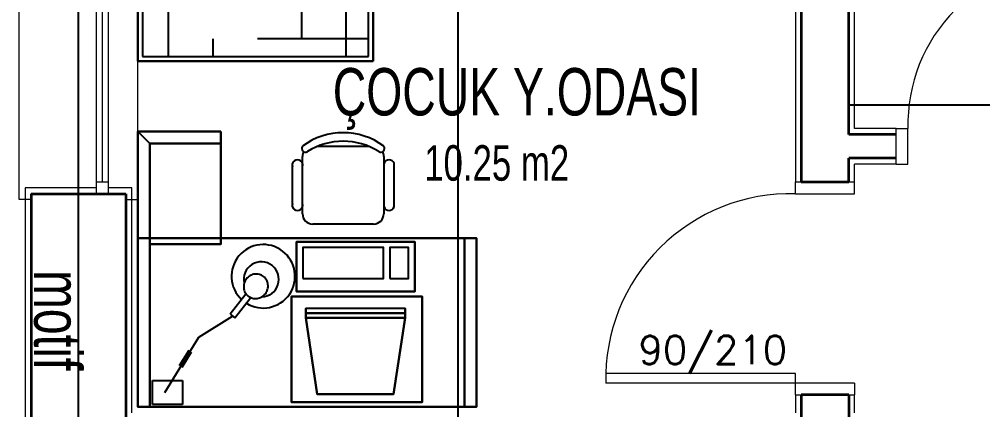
# Model space of a CAD drawing. Header units: inches. Extents: x -7543 to -822, y 102837 to 190349.
# Drawn here: x -830.0488 to -829.9675, y 102836.8892 to 102836.9222 of the extents above; entities that cross this region are included whole.
import ezdxf

# ---------------------------------------------------------------- set-up
doc = ezdxf.new("R2010")
doc.units = ezdxf.units.IN
doc.header["$MEASUREMENT"] = 0
doc.linetypes.add('DASHDOTX2', pattern=[2, 1, -0.5, 0, -0.5])
doc.layers.get('Defpoints').update_dxf_attribs({"lineweight": 25})
for name, color, linetype, lineweight in [('AKS', 1, 'Continuous', 25), ('SIVA', 150, 'Continuous', 15), ('YAZI', 7, 'Continuous', 25)]:
    doc.layers.add(name, color=color, linetype=linetype, lineweight=lineweight)
for name, color, linetype, lineweight, true_color in [('DUVAR', 7, 'Continuous', 35, 0xfc4642), ('KAPI', 7, 'Continuous', 18, 0xffb360), ('PENCERE', 7, 'Continuous', 18, 0xffb360), ('TEFRİŞ', 7, 'Continuous', 25, 0x78462c)]:
    doc.layers.add(name, color=color, linetype=linetype, lineweight=lineweight, true_color=true_color)
doc.styles.add('arıal', font='arial.ttf', dxfattribs={"width": 0.7})
doc.styles.add('TXTX', font='TXTX')

msp = doc.modelspace()

# ---------------------------------------------------------------- linework, layer by layer
at = {"layer": 'AKS', "linetype": 'DASHDOTX2', "ltscale": 10}
msp.add_line((-830.0118199212353, 102837.241780972), (-830.0118199212353, 102836.7293249838), dxfattribs=at)
at = {"layer": 'Defpoints', "color": 4}
for p, q in [((-830.0438199212354, 102836.8094307916), (-830.0438199212352, 102836.9644307916)), ((-829.9788199212353, 102836.9644307916), (-829.9788199212353, 102836.9149307916)), ((-829.9788199212353, 102836.9149307916), (-829.9588188869407, 102836.9149307916))]:
    msp.add_line(p, q, dxfattribs=at)
at = {"layer": 'DUVAR'}
for p, q in [((-829.9788199212353, 102836.9124307916), (-829.9788199212353, 102836.9644307916)), ((-829.9828199212353, 102836.9464307916), (-829.9828199212353, 102836.9084307916)), ((-829.9748199212353, 102836.9124307916), (-829.9788199212353, 102836.9124307916)), ((-829.9788199212353, 102836.9084307916), (-829.9788199212353, 102836.9104307916)), ((-829.9748199212353, 102836.9104307916), (-829.9788199212353, 102836.9104307916)), ((-829.9828199212353, 102836.9084307916), (-829.9788199212353, 102836.9084307916)), ((-830.0478199212353, 102836.9074307916), (-830.0478199212353, 102836.8864307916)), ((-830.0478199212353, 102836.9074307916), (-830.0398199212352, 102836.9074307916)), ((-830.0398199212352, 102836.9074307916), (-830.0398199212352, 102836.8884307916)), ((-829.9828199212353, 102836.8904307916), (-829.9828199212353, 102836.8884307916)), ((-829.9788199212353, 102836.8904307916), (-829.9828199212353, 102836.8904307916)), ((-829.9788199212353, 102836.8904307916), (-829.9788199212353, 102836.8884307916))]:
    msp.add_line(p, q, dxfattribs=at)
at = {"layer": 'KAPI'}
for p, q in [((-829.9748199212353, 102836.9129307916), (-829.9738199212352, 102836.9129307916)), ((-829.9748199212353, 102836.9099307916), (-829.9748199212353, 102836.9129307916)), ((-829.9738199212352, 102836.9099307916), (-829.9738199212352, 102836.9129307916)), ((-829.9748199212353, 102836.9099307916), (-829.9738199212352, 102836.9099307916)), ((-829.983319921235, 102836.9074307916), (-829.983319921235, 102836.9084307916)), ((-829.983319921235, 102836.9084307916), (-829.978319921235, 102836.9084307916)), ((-829.978319921235, 102836.9074307916), (-829.978319921235, 102836.9084307916)), ((-829.983319921235, 102836.9074307916), (-829.978319921235, 102836.9074307916)), ((-829.9833199212353, 102836.8922307916), (-829.9993199212353, 102836.8922307916)), ((-829.9833199212353, 102836.8914307916), (-829.9833199212353, 102836.8922307916)), ((-829.9833199212353, 102836.8914307916), (-829.9993199212353, 102836.8914307916)), ((-829.9783199212353, 102836.8914307916), (-829.9833199212353, 102836.8914307916)), ((-829.9833199212353, 102836.8904307916), (-829.9833199212353, 102836.8914307916)), ((-829.9783199212353, 102836.8914307916), (-829.9783199212353, 102836.8904307916)), ((-829.9833199212353, 102836.8904307916), (-829.9783199212353, 102836.8904307916))]:
    msp.add_line(p, q, dxfattribs=at)
for centre, radius, start, end in [((-829.9602199212353, 102836.9133307916), 0.01360588108133885, 88.31531567871036, 181.6846843657614), ((-829.9837199212353, 102836.8918307916), 0.01560512736251657, 88.53119928243851, 181.4688007862409)]:
    msp.add_arc(centre, radius, start, end, dxfattribs=at)
at = {"layer": 'PENCERE'}
for p, q in [((-830.0488199212352, 102836.9069307916), (-830.0488199212352, 102836.9439307916)), ((-830.0423199212353, 102836.9434307916), (-830.0423199212349, 102836.9074307916)), ((-830.0413199212353, 102836.9434307916), (-830.041319921235, 102836.9074307916)), ((-830.0388199212352, 102836.9069307916), (-830.0388199212352, 102836.9439307916)), ((-830.0418199212352, 102836.9249307916), (-830.041819921235, 102836.9084307916)), ((-830.0423199212349, 102836.9084307916), (-830.041319921235, 102836.9084307916)), ((-830.0478199212353, 102836.9069307916), (-830.0488199212352, 102836.9069307916)), ((-830.0398199212352, 102836.9069307916), (-830.0388199212352, 102836.9069307916))]:
    msp.add_line(p, q, dxfattribs=at)
at = {"layer": 'SIVA'}
for p, q in [((-829.9833199212353, 102836.9464307916), (-829.9833199212353, 102836.9084307916)), ((-829.9783199212353, 102836.9129307916), (-829.9783199212353, 102836.9429307916)), ((-829.9748199212353, 102836.9129307916), (-829.9783199212353, 102836.9129307916)), ((-829.9783199212353, 102836.9084307916), (-829.9783199212353, 102836.9099307916)), ((-829.9748199212353, 102836.9099307916), (-829.9783199212353, 102836.9099307916)), ((-830.0483199212352, 102836.9079307916), (-830.0483199212352, 102836.8859307916)), ((-830.0423199212349, 102836.9079307916), (-830.0483199212352, 102836.9079307916)), ((-830.0393199212352, 102836.9079307916), (-830.041319921235, 102836.9079307916)), ((-830.0393199212352, 102836.8889307916), (-830.0393199212352, 102836.9079307916)), ((-829.9833199212353, 102836.8904307916), (-829.9833199212353, 102836.8889307916)), ((-829.9783199212353, 102836.8889307916), (-829.9783199212353, 102836.8904307916))]:
    msp.add_line(p, q, dxfattribs=at)
at = {"layer": 'TEFRİŞ'}
for p, q in [((-830.0388199212352, 102836.9186307916), (-830.0388199212352, 102836.9594307916)), ((-830.0388199212352, 102836.9594307916), (-830.0388199212352, 102836.9186307916)), ((-830.0384199212352, 102836.9582307916), (-830.0384199212352, 102836.9190307916)), ((-830.0193449212353, 102836.9190307916), (-830.0193449212353, 102836.9582307916)), ((-830.0189449212353, 102836.9586307916), (-830.0189449212353, 102836.9186307916)), ((-830.0189449212353, 102836.9186307916), (-830.0189449212353, 102836.9586307916)), ((-830.0249697021054, 102836.9205064568), (-830.0249697021054, 102836.9472407648)), ((-830.0212197021053, 102836.9190307916), (-830.0212197021053, 102836.9472407648)), ((-830.0362197021053, 102836.9190307916), (-830.0362197021054, 102836.9355064568)), ((-830.0324697021053, 102836.9190307916), (-830.0324697021053, 102836.9205064568)), ((-830.0193449212353, 102836.9205064568), (-830.0287197021055, 102836.9205064568)), ((-830.0384199212352, 102836.9190307916), (-830.0193449212353, 102836.9190307916)), ((-830.0189449212353, 102836.9186307916), (-830.0388199212352, 102836.9186307916)), ((-830.0388199212352, 102836.9186307916), (-830.0189449212353, 102836.9186307916)), ((-830.0236126711155, 102836.9114422519, -0.01436910000000074), (-830.0193606436155, 102836.9114422519, -0.01436910000000074)), ((-830.0257729073655, 102836.9063344707, -0.01436910000000074), (-830.0257729073655, 102836.9099777832, -0.01436910000000074)), ((-830.0249156573655, 102836.9057272519, -0.01436910000000074), (-830.0249156573655, 102836.910585002, -0.01436910000000074)), ((-830.0180576573655, 102836.910585002, -0.01436910000000074), (-830.0180576573655, 102836.9057272519, -0.01436910000000074)), ((-830.0171884148655, 102836.9063344707, -0.01436910000000074), (-830.0171884148655, 102836.9099777832, -0.01436910000000074)), ((-830.0189149073656, 102836.9048700019, -0.01436910000000074), (-830.0240584073655, 102836.9048700019, -0.01436910000000074)), ((-830.0296938193944, 102836.8989514422, -0.01473200000000074), (-830.0310267580238, 102836.8972530442, -0.01473200000000074)), ((-830.0306271349758, 102836.8969394116, -0.01473200000000074), (-830.0292941963464, 102836.8986378096, -0.01473200000000074)), ((-830.0336789367848, 102836.8953252425, -0.01473200000000074), (-830.0308269464998, 102836.8970962279, -0.01473200000000074)), ((-830.0310267580238, 102836.8972530442, -0.01473200000000074), (-830.0306271349758, 102836.8969394116, -0.01473200000000074)), ((-830.0365400730749, 102836.890643494, -0.01473200000000074), (-830.0336789367848, 102836.8953252425, -0.01473200000000074)), ((-830.0345235918132, 102836.8941866599, -0.01473200000000074), (-830.035318295335, 102836.8928862668, -0.01473200000000074)), ((-830.0343068596236, 102836.8940542093, -0.01473200000000074), (-830.0351015631454, 102836.8927538162, -0.01473200000000074)), ((-830.0375887393566, 102836.889627494, -0.01473200000000074), (-830.0375887393566, 102836.891659494, -0.01473200000000074)), ((-830.0375887393566, 102836.891659494, -0.01473200000000074), (-830.0350487393566, 102836.891659494, -0.01473200000000074)), ((-830.0350487393566, 102836.891659494, -0.01473200000000074), (-830.0350487393566, 102836.889627494, -0.01473200000000074)), ((-830.0350487393566, 102836.889627494, -0.01473200000000074), (-830.0375887393566, 102836.889627494, -0.01473200000000074))]:
    msp.add_line(p, q, dxfattribs=at)
for centre, radius, start, end in [((-830.0214866573655, 102836.9068702519, -0.01436910000000074), 0.005715000000000001, 53.13010193456459, 126.8698980654354), ((-830.0214866573655, 102836.9062483407, -0.01436910000000074), 0.00561218625, 57.57575302197355, 122.4242469780264), ((-830.0246643436155, 102836.9112549957, -0.01436910000000074), 0.00031341375, 143.3099349544838, 302.027413099871), ((-830.0240584073655, 102836.910585002, -0.01436910000000074), 0.0008572500000000003, 152.4155588834511, 180), ((-830.0183089711155, 102836.9112549957, -0.01436910000000074), 0.00031341375, 237.972586900129, 36.69006504551626), ((-830.0189149073656, 102836.910585002, -0.01436910000000074), 0.0008572500000000003, 0, 27.58444111654889), ((-830.0253442823655, 102836.9098527732, -0.01436910000000074), 0.00044649, 343.7397948543297, 196.2602051456703), ((-830.0176170398655, 102836.9098527732, -0.01436910000000074), 0.00044649, 343.7397948543297, 196.2602051456703), ((-830.0253442823655, 102836.9064594919, -0.01436910000000074), 0.00044649, 163.7397948543297, 16.26020514567033), ((-830.0176170398655, 102836.9064594919, -0.01436910000000074), 0.00044649, 163.7397948543297, 16.26020514567033), ((-830.0240584073655, 102836.9057272519, -0.01436910000000074), 0.0008572500000000003, 180, 270), ((-830.0189149073656, 102836.9057272519, -0.01436910000000074), 0.0008572500000000003, 270, 0), ((-830.0282312715655, 102836.9004560854, -0.01473200000000074), 0.002681000000000001, 238.0072912498837, 227.1336992592667), ((-830.0283963554438, 102836.9001932279, -0.01473200000000074), 0.00147766, 271.2875843042442, 192.4612702668208), ((-830.0288003648959, 102836.89957132, -0.01473200000000074), 0.00108214, 141.8744273990448, 163.7362843228044), ((-830.0288003648959, 102836.89957132, -0.01473200000000074), 0.00108214, 120.01257024333, 141.8744273990448), ((-830.0288177186926, 102836.8996013635, -0.01473200000000074), 0.00104744, 97.78702228595361, 120.01257024333), ((-830.0288216199525, 102836.8996298238, -0.01473200000000074), 0.0010187, 75.02710831049443, 97.78702228595361), ((-830.0288128817873, 102836.8996625002, -0.01473200000000074), 0.0009849000000000001, 51.8744272068042, 75.02710831049443), ((-830.0288128817873, 102836.8996625002, -0.01473200000000074), 0.0009849000000000001, 28.72174637642428, 51.8744272068042), ((-830.0288425450963, 102836.8996462463, -0.01473200000000074), 0.0010187, 5.96183241331495, 28.72174637642428), ((-830.0288336719739, 102836.8995810362, -0.01473200000000074), 0.00104744, 163.7362843228044, 185.9618324133149), ((-830.02886224402, 102836.8995780616, -0.01473200000000074), 0.0010187, 185.9618324133149, 208.7217463764243), ((-830.0289044242204, 102836.8996529879, -0.01473200000000074), 0.00108214, 321.8744273990448, 343.7362843228045), ((-830.0288711171424, 102836.8996432717, -0.01473200000000074), 0.00104744, 343.7362843228045, 5.96183241331495), ((-830.028891907329, 102836.8995618077, -0.01473200000000074), 0.0009849000000000001, 208.7217463764243, 231.8744272068042), ((-830.028891907329, 102836.8995618077, -0.01473200000000074), 0.0009849000000000001, 231.8744272068042, 255.0271083104944), ((-830.0288831691639, 102836.8995944841, -0.01473200000000074), 0.0010187, 255.0271083104944, 277.7870222859536), ((-830.0288870704237, 102836.8996229444, -0.01473200000000074), 0.00104744, 277.7870222859536, 300.0125702433301), ((-830.0289044242204, 102836.8996529879, -0.01473200000000074), 0.00108214, 300.0125702433301, 321.8744273990448)]:
    msp.add_arc(centre, radius, start, end, dxfattribs=at)
for points in [[(-830.0318199212353, 102836.9126867916, -0.0009756264513686403), (-830.0388199212352, 102836.9126867916), (-830.0388199212352, 102836.9126867916, 0.01523999999999927), (-830.0318199212353, 102836.9126867916, 0.01426437354863136)], [(-830.0388199212352, 102836.9126867916), (-830.0388199212352, 102836.9036867916, -0.01473200000000074), (-830.0388199212352, 102836.9036867916, 0.0005079999999992651), (-830.0388199212352, 102836.9126867916, 0.01523999999999927)], [(-830.0318199212353, 102836.9126867916, -0.0009756264513686403), (-830.0318199212353, 102836.9116707916, -0.0009756264513686403), (-830.0378039212353, 102836.9116707916), (-830.0388199212352, 102836.9126867916)], [(-830.0388199212352, 102836.9126867916), (-830.0378039212353, 102836.9116707916), (-830.0378039212353, 102836.9036867916, -0.01473200000000074), (-830.0388199212352, 102836.9036867916, -0.01473200000000074)], [(-830.0318199212353, 102836.9126867916, 0.01426437354863136), (-830.0318199212353, 102836.9116707916, 0.01426437354863136), (-830.0378039212353, 102836.9116707916, 0.01523999999999927), (-830.0388199212352, 102836.9126867916, 0.01523999999999927)], [(-830.0388199212352, 102836.9126867916, 0.01523999999999927), (-830.0378039212353, 102836.9116707916, 0.01523999999999927), (-830.0378039212353, 102836.9036867916, 0.0005079999999992651), (-830.0388199212352, 102836.9036867916, 0.0005079999999992651)], [(-830.0318199212353, 102836.9126867916, -0.0009756264513686403), (-830.0318199212353, 102836.9116707916, -0.0009756264513686403), (-830.0318199212353, 102836.9116707916, 0.01426437354863136), (-830.0318199212353, 102836.9126867916, 0.01426437354863136)], [(-830.0318199212353, 102836.9116707916, -0.0009756264513686403), (-830.0378039212353, 102836.9116707916), (-830.0378039212353, 102836.9116707916, 0.01523999999999927), (-830.0318199212353, 102836.9116707916, 0.01426437354863136)], [(-830.0378039212353, 102836.9116707916), (-830.0378039212353, 102836.9036867916, -0.01473200000000074), (-830.0378039212353, 102836.9036867916, 0.0005079999999992651), (-830.0378039212353, 102836.9116707916, 0.01523999999999927)], [(-830.0378039212353, 102836.9116707916, 0.01168399999999927), (-830.0318199212353, 102836.9116707916, 0.01070837354863136), (-830.0318199212353, 102836.9116707916, 0.01121637354863136), (-830.0378039212353, 102836.9116707916, 0.01219199999999927)], [(-830.0378039212353, 102836.9116707916, 0.01168399999999927), (-830.0378039212353, 102836.9036867916, -0.003048000000000735), (-830.0378039212353, 102836.9036867916, -0.002540000000000736), (-830.0378039212353, 102836.9116707916, 0.01219199999999927)], [(-830.0378039212353, 102836.9116707916, 0.01168399999999927), (-830.0318199212353, 102836.9116707916, 0.01070837354863136), (-830.0318199212353, 102836.9036867916, -0.004023626451368642), (-830.0378039212353, 102836.9036867916, -0.003048000000000735)], [(-830.0378039212353, 102836.9116707916, 0.01219199999999927), (-830.0318199212353, 102836.9116707916, 0.01121637354863136), (-830.0318199212353, 102836.9036867916, -0.003515626451368643), (-830.0378039212353, 102836.9036867916, -0.002540000000000736)], [(-830.0318199212353, 102836.9116707916, 0.01070837354863136), (-830.0318199212353, 102836.9036867916, -0.004023626451368642), (-830.0318199212353, 102836.9036867916, -0.003515626451368643), (-830.0318199212353, 102836.9116707916, 0.01121637354863136)], [(-830.0388199212352, 102836.9036867916, -0.01473200000000074), (-830.0378039212353, 102836.9036867916, -0.01473200000000074), (-830.0378039212353, 102836.9036867916, 0.0005079999999992651), (-830.0388199212352, 102836.9036867916, 0.0005079999999992651)], [(-830.0388199212352, 102836.9036867916, -0.01473200000000074), (-830.0388199212352, 102836.8894307916, -0.01473200000000074), (-830.0388199212352, 102836.8894307916, 0.0005079999999992651), (-830.0388199212352, 102836.9036867916, 0.0005079999999992651)], [(-830.0388199212352, 102836.9036867916, -0.01473200000000074), (-830.0378039212353, 102836.9036867916, -0.01473200000000074), (-830.0378039212353, 102836.9036867916, 0.0005079999999992651), (-830.0388199212352, 102836.9036867916, 0.0005079999999992651)], [(-830.0388199212352, 102836.9036867916, -0.01473200000000074), (-830.0378039212353, 102836.9036867916, -0.01473200000000074), (-830.0378039212353, 102836.8894307916, -0.01473200000000074), (-830.0388199212352, 102836.8894307916, -0.01473200000000074)], [(-830.0388199212352, 102836.9036867916), (-830.0102439212353, 102836.9036867916), (-830.0102439212353, 102836.9036867916, 0.0005079999999992651), (-830.0388199212352, 102836.9036867916, 0.0005079999999992651)], [(-830.0388199212352, 102836.8894307916), (-830.0388199212352, 102836.9036867916), (-830.0388199212352, 102836.9036867916, 0.0005079999999992651), (-830.0388199212352, 102836.8894307916, 0.0005079999999992651)], [(-830.0388199212352, 102836.8894307916), (-830.0388199212352, 102836.9036867916), (-830.0102439212353, 102836.9036867916), (-830.0102439212353, 102836.8894307916)], [(-830.0388199212352, 102836.8894307916, 0.0005079999999992651), (-830.0388199212352, 102836.9036867916, 0.0005079999999992651), (-830.0102439212353, 102836.9036867916, 0.0005079999999992651), (-830.0102439212353, 102836.8894307916, 0.0005079999999992651)], [(-830.0388199212352, 102836.9036867916, 0.0005079999999992651), (-830.0378039212353, 102836.9036867916, 0.0005079999999992651), (-830.0378039212353, 102836.8894307916, 0.0005079999999992651), (-830.0388199212352, 102836.8894307916, 0.0005079999999992651)], [(-830.0378039212353, 102836.9031787916, -0.003048000000000735), (-830.0378039212353, 102836.9036867916, -0.003048000000000735), (-830.0378039212353, 102836.9036867916), (-830.0378039212353, 102836.9031787916)], [(-830.0378039212353, 102836.9036867916, -0.003048000000000735), (-830.0318199212353, 102836.9036867916, -0.004023626451368642), (-830.0318199212353, 102836.9036867916, -0.0009756264513686433), (-830.0378039212353, 102836.9036867916)], [(-830.0378039212353, 102836.9036867916, -0.01473200000000074), (-830.0378039212353, 102836.8894307916, -0.01473200000000074), (-830.0378039212353, 102836.8894307916, 0.0005079999999992651), (-830.0378039212353, 102836.9036867916, 0.0005079999999992651)], [(-830.0378039212353, 102836.9031787916, -0.003048000000000735), (-830.0378039212353, 102836.9036867916, -0.003048000000000735), (-830.0318199212353, 102836.9036867916, -0.004023626451368642), (-830.0318199212353, 102836.9031787916, -0.004023626451368642)], [(-830.0378039212353, 102836.9036867916, -0.003048000000000735), (-830.0318199212353, 102836.9036867916, -0.004023626451368642), (-830.0318199212353, 102836.9036867916, -0.003515626451368643), (-830.0378039212353, 102836.9036867916, -0.002540000000000736)], [(-830.0378039212353, 102836.9031787916), (-830.0378039212353, 102836.9036867916), (-830.0318199212353, 102836.9036867916, -0.0009756264513686433), (-830.0318199212353, 102836.9031787916, -0.0009756264513686433)], [(-830.0318199212353, 102836.9031787916, -0.004023626451368642), (-830.0318199212353, 102836.9036867916, -0.004023626451368642), (-830.0318199212353, 102836.9036867916, -0.0009756264513686433), (-830.0318199212353, 102836.9031787916, -0.0009756264513686433)], [(-830.0254255973655, 102836.899163255, -0.01397000000000074), (-830.0254255973655, 102836.903364815, -0.01447800000000074), (-830.0254255973655, 102836.903364815, -0.01473200000000074), (-830.0254255973655, 102836.899163255, -0.01473200000000074)], [(-830.0154469173655, 102836.899163255, -0.01397000000000074), (-830.0254255973655, 102836.899163255, -0.01397000000000074), (-830.0254255973655, 102836.903364815, -0.01447800000000074), (-830.0154469173655, 102836.903364815, -0.01447800000000074)], [(-830.0154469173655, 102836.903364815, -0.01473200000000074), (-830.0254255973655, 102836.903364815, -0.01473200000000074), (-830.0254255973655, 102836.903364815, -0.01447800000000074), (-830.0154469173655, 102836.903364815, -0.01447800000000074)], [(-830.0154469173655, 102836.899163255, -0.01397000000000074), (-830.0154469173655, 102836.903364815, -0.01447800000000074), (-830.0154469173655, 102836.903364815, -0.01473200000000074), (-830.0154469173655, 102836.899163255, -0.01473200000000074)], [(-830.0112599212353, 102836.9036867916, -0.01473200000000074), (-830.0102439212353, 102836.9036867916, -0.01473200000000074), (-830.0102439212353, 102836.9036867916, 0.0005079999999992651), (-830.0112599212353, 102836.9036867916, 0.0005079999999992651)], [(-830.0112599212353, 102836.9036867916, -0.01473200000000074), (-830.0112599212353, 102836.8894307916, -0.01473200000000074), (-830.0112599212353, 102836.8894307916, 0.0005079999999992651), (-830.0112599212353, 102836.9036867916, 0.0005079999999992651)], [(-830.0112599212353, 102836.9036867916, -0.01473200000000074), (-830.0102439212353, 102836.9036867916, -0.01473200000000074), (-830.0102439212353, 102836.8894307916, -0.01473200000000074), (-830.0112599212353, 102836.8894307916, -0.01473200000000074)], [(-830.0112599212353, 102836.9036867916, 0.0005079999999992651), (-830.0102439212353, 102836.9036867916, 0.0005079999999992651), (-830.0102439212353, 102836.8894307916, 0.0005079999999992651), (-830.0112599212353, 102836.8894307916, 0.0005079999999992651)], [(-830.0102439212353, 102836.9036867916, -0.01473200000000074), (-830.0102439212353, 102836.8894307916, -0.01473200000000074), (-830.0102439212353, 102836.8894307916, 0.0005079999999992651), (-830.0102439212353, 102836.9036867916, 0.0005079999999992651)], [(-830.0102439212353, 102836.8894307916), (-830.0102439212353, 102836.9036867916), (-830.0102439212353, 102836.9036867916, 0.0005079999999992651), (-830.0102439212353, 102836.8894307916, 0.0005079999999992651)], [(-830.0378039212353, 102836.9031787916, -0.003048000000000735), (-830.0318199212353, 102836.9031787916, -0.004023626451368642), (-830.0318199212353, 102836.9031787916, -0.0009756264513686433), (-830.0378039212353, 102836.9031787916)], [(-830.0249004173655, 102836.900273275, -0.01404908000000074), (-830.0180728973655, 102836.900273275, -0.01404908000000074), (-830.0180728973655, 102836.902879675, -0.01436910000000074), (-830.0249004173655, 102836.902879675, -0.01436910000000074)], [(-830.0175476973654, 102836.900273275, -0.01404908000000074), (-830.0159721173655, 102836.900273275, -0.01404908000000074), (-830.0159721173655, 102836.902879675, -0.01436910000000074), (-830.0175476973654, 102836.902879675, -0.01436910000000074)], [(-830.0258359173655, 102836.8987367918, -0.01473200000000074), (-830.0258359173655, 102836.8987367918, -0.01168400000000074), (-830.0148068373655, 102836.8987367918, -0.01168400000000074), (-830.0148068373655, 102836.8987367918, -0.01473200000000074)], [(-830.0258359173655, 102836.8898084918, -0.01168400000000074), (-830.0258359173655, 102836.8898084918, -0.01473200000000074), (-830.0258359173655, 102836.8987367918, -0.01473200000000074), (-830.0258359173655, 102836.8987367918, -0.01168400000000074)], [(-830.0258359173655, 102836.8898084918, -0.01168400000000074), (-830.0258359173655, 102836.8987367918, -0.01168400000000074), (-830.0148068373655, 102836.8987367918, -0.01168400000000074), (-830.0148068373655, 102836.8898084918, -0.01168400000000074)], [(-830.0254255973655, 102836.899163255, -0.01473200000000074), (-830.0154469173655, 102836.899163255, -0.01473200000000074), (-830.0154469173655, 102836.899163255, -0.01397000000000074), (-830.0254255973655, 102836.899163255, -0.01397000000000074)], [(-830.0148068373655, 102836.8898084918, -0.01168400000000074), (-830.0148068373655, 102836.8898084918, -0.01473200000000074), (-830.0148068373655, 102836.8987367918, -0.01473200000000074), (-830.0148068373655, 102836.8987367918, -0.01168400000000074)], [(-830.0246393773655, 102836.8977207918, -0.005588000000000736), (-830.0246393773655, 102836.8977207918, -0.01168400000000074), (-830.0246393773655, 102836.8969587918, -0.01168400000000074), (-830.0246393773655, 102836.8969587918, -0.005588000000000736)], [(-830.0246393773655, 102836.8969587918, -0.01168400000000074), (-830.0162573773655, 102836.8969587918, -0.01168400000000074), (-830.0162573773655, 102836.8977207918, -0.01168400000000074), (-830.0246393773655, 102836.8977207918, -0.01168400000000074)], [(-830.0246393773655, 102836.8977207918, -0.005588000000000736), (-830.0246393773655, 102836.8969587918, -0.005588000000000736), (-830.0162573773655, 102836.8969587918, -0.005588000000000736), (-830.0162573773655, 102836.8977207918, -0.005588000000000736)], [(-830.0162573773655, 102836.8977207918, -0.005588000000000736), (-830.0162573773655, 102836.8977207918, -0.01168400000000074), (-830.0162573773655, 102836.8969587918, -0.01168400000000074), (-830.0162573773655, 102836.8969587918, -0.005588000000000736)], [(-830.0246393773655, 102836.8973397918, -0.01168400000000074), (-830.0246393773655, 102836.8973397918, -0.005588000000000736), (-830.0162573773655, 102836.8973397918, -0.005588000000000736), (-830.0162573773655, 102836.8973397918, -0.01168400000000074)], [(-830.0246393773655, 102836.8969587918, -0.01168400000000074), (-830.0246393773655, 102836.8969587918, -0.005588000000000736), (-830.0236920173655, 102836.8904914118, -0.006540500000000735), (-830.0236920173655, 102836.8904914118, -0.01168400000000074)], [(-830.0236920173655, 102836.8904914118, -0.006540500000000735), (-830.0172328773655, 102836.8904914118, -0.006540500000000735), (-830.0162573773655, 102836.8969587918, -0.005588000000000736), (-830.0246393773655, 102836.8969587918, -0.005588000000000736)], [(-830.0162573773655, 102836.8969587918, -0.01168400000000074), (-830.0162573773655, 102836.8969587918, -0.005588000000000736), (-830.0172328773655, 102836.8904914118, -0.006540500000000735), (-830.0172328773655, 102836.8904914118, -0.01168400000000074)], [(-830.0378039212353, 102836.8919867916, -0.01320800000000074), (-830.0378039212353, 102836.8930027916, -0.01320800000000074), (-830.0378039212353, 102836.8930027916), (-830.0378039212353, 102836.8919867916)], [(-830.0112599212353, 102836.8919867916, -0.01320800000000074), (-830.0112599212353, 102836.8930027916, -0.01320800000000074), (-830.0112599212353, 102836.8930027916), (-830.0112599212353, 102836.8919867916)], [(-830.0172328773655, 102836.8904914118, -0.01168400000000074), (-830.0172328773655, 102836.8904914118, -0.006540500000000735), (-830.0236920173655, 102836.8904914118, -0.006540500000000735), (-830.0236920173655, 102836.8904914118, -0.01168400000000074)], [(-830.0258359173655, 102836.8898084918, -0.01473200000000074), (-830.0148068373655, 102836.8898084918, -0.01473200000000074), (-830.0148068373655, 102836.8898084918, -0.01168400000000074), (-830.0258359173655, 102836.8898084918, -0.01168400000000074)], [(-830.0388199212352, 102836.8894307916), (-830.0102439212353, 102836.8894307916), (-830.0102439212353, 102836.8894307916, 0.0005079999999992651), (-830.0388199212352, 102836.8894307916, 0.0005079999999992651)], [(-830.0112599212353, 102836.8894307916, -0.01473200000000074), (-830.0102439212353, 102836.8894307916, -0.01473200000000074), (-830.0102439212353, 102836.8894307916, 0.0005079999999992651), (-830.0112599212353, 102836.8894307916, 0.0005079999999992651)]]:
    msp.add_3dface(points, dxfattribs=at)

# ---------------------------------------------------------------- texts
at = {"layer": 'KAPI', "style": 'TXTX'}
msp.add_text('90/210', height=0.0024, dxfattribs=at).set_placement((-829.996564255412, 102836.8930334814))
at = {"layer": 'YAZI', "style": 'arıal', "width": 0.7}
for s, height, p in [('ÇOCUK Y.ODASI', 0.004, (-830.0223636854126, 102836.9140428416, -0.011684)), ('10.25 m2', 0.003, (-830.0146434963362, 102836.9085309523, -0.011684))]:
    msp.add_text(s, height=height, dxfattribs=at).set_placement(p)
msp.add_text('motif', height=0.004, rotation=270, dxfattribs=at).set_placement((-830.0475650449496, 102836.9009631403, -0.011684))

doc.saveas('drawing.dxf')
